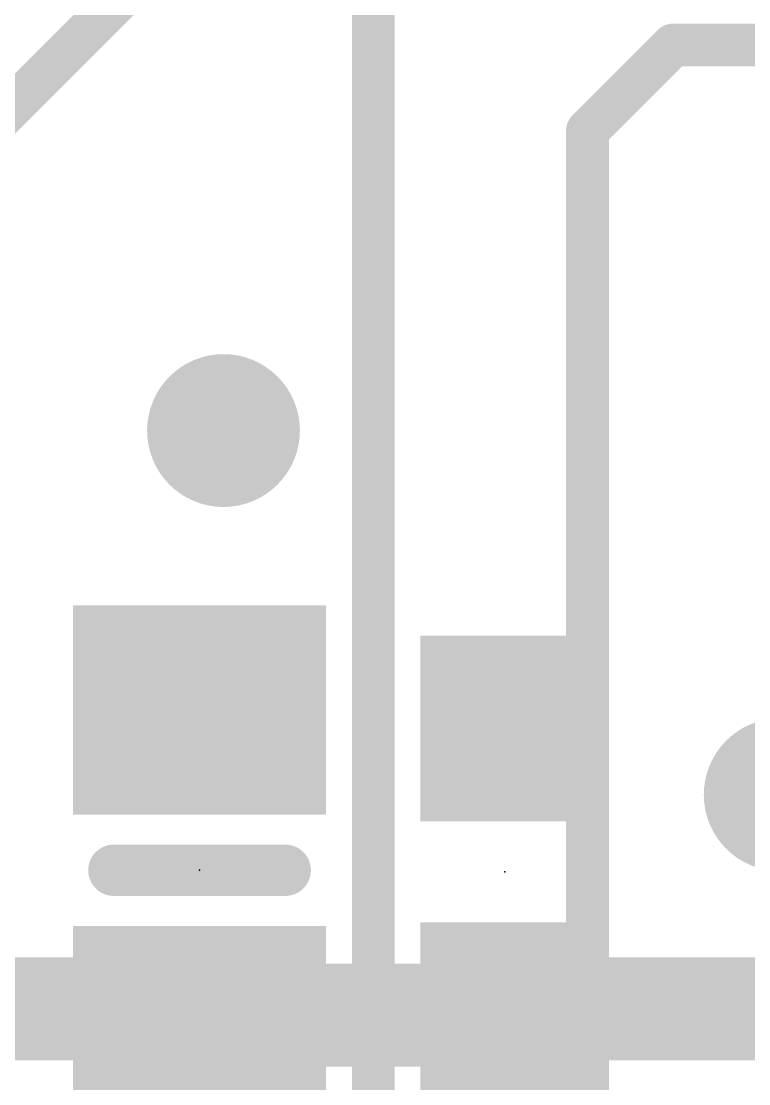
# Model space of a CAD drawing. Extents: x -0.1 to 50.9, y -0.1 to 23.
# Drawn here: x 8.07 to 12.39, y 7.3 to 13.6 of the extents above; entities that cross this region are included whole.
import ezdxf

# ---------------------------------------------------------------- set-up
doc = ezdxf.new("R2010")
doc.units = 0
for name, color, linetype in [('1', 12, 'CONTINUOUS'), ('16', 132, 'CONTINUOUS'), ('18', 110, 'CONTINUOUS'), ('21', 40, 'CONTINUOUS'), ('23', 40, 'CONTINUOUS')]:
    doc.layers.add(name, color=color, linetype=linetype)

# ---------------------------------------------------------------- blocks, each defined once
blk = doc.blocks.new('RECT')
blk.add_solid([(-0.5, -0.5), (0.5, -0.5), (-0.5, 0.5), (0.5, 0.5)])
blk = doc.blocks.new('ROUNDV')
at = {"const_width": 0.5}
blk.add_lwpolyline([(0, -0.25, 1), (0, 0.25, 1), (0, -0.25)], format="xyb", dxfattribs=at)

msp = doc.modelspace()

# ---------------------------------------------------------------- linework, layer by layer
at = {"layer": '1'}
for points, const_width in [([(9.271, 14.351), (2.54, 7.62)], 0.254), ([(9.129, 7.747), (6.985, 7.747)], 0.6096), ([(9.129, 7.747), (9.129, 7.619)], 0.6096), ([(9.129, 7.71), (10.939, 7.71)], 0.6096), ([(9.129, 7.71), (9.129, 7.619)], 0.6096), ([(16.129, 7.747), (10.939, 7.747)], 0.6096), ([(10.939, 7.747), (10.939, 7.71)], 0.6096)]:
    msp.add_lwpolyline(points, dxfattribs=dict(at, const_width=const_width))
at = {"layer": '1', "const_width": 0.3048}
for points in [[(9.2814, 7.747, 1), (8.9766, 7.747)], [(9.129, 7.8624, 1), (9.129, 7.5576)], [(9.2814, 7.71, 1), (8.9766, 7.71)], [(9.129, 7.5946, 1), (9.129, 7.8994)], [(10.939, 7.8994, 1), (10.939, 7.5946)], [(11.0914, 7.747, 1), (10.7866, 7.747)], [(10.939, 7.5576, 1), (10.939, 7.8624)], [(10.7866, 7.71, 1), (11.0914, 7.71)], [(8.9766, 7.619, 1), (9.2814, 7.619)], [(8.9766, 7.619, 1), (9.2814, 7.619)]]:
    msp.add_lwpolyline(points, format="xyb", dxfattribs=at)
at = {"layer": '16', "const_width": 0.254}
for points in [[(10.16, 15.24), (10.16, 3.302)], [(11.43, 12.954), (11.938, 13.462)], [(18.034, 13.462), (11.938, 13.462)], [(11.43, 3.81), (11.43, 12.954)]]:
    msp.add_lwpolyline(points, dxfattribs=at)
at = {"layer": '16', "const_width": 0.127}
for points in [[(11.938, 13.5255, 1), (11.938, 13.3985)], [(11.9829, 13.4171, 1), (11.8931, 13.5069)], [(11.4935, 12.954, 1), (11.3665, 12.954)], [(11.3851, 12.9989, 1), (11.4749, 12.9091)]]:
    msp.add_lwpolyline(points, format="xyb", dxfattribs=at)
at = {"layer": '21', "const_width": 0.3048}
msp.add_lwpolyline([(8.621, 8.569), (9.637, 8.569)], dxfattribs=at)
at = {"layer": '21', "const_width": 0.1524}
for points in [[(8.621, 8.6452, 1), (8.621, 8.4928)], [(9.637, 8.4928, 1), (9.637, 8.6452)]]:
    msp.add_lwpolyline(points, format="xyb", dxfattribs=at)
at = {"layer": '23'}
for p in [(9.129, 8.569), (10.939, 8.56)]:
    msp.add_point(p, dxfattribs=at)

# ---------------------------------------------------------------- block references
at = {"layer": '1', "xscale": 1.24, "yscale": 1.5, "rotation": 90}
for p in [(9.129, 9.519), (9.129, 7.619)]:
    msp.add_blockref('RECT', p, dxfattribs=at)
at = {"layer": '1', "xscale": 1.1, "rotation": 90}
for p in [(10.939, 9.41), (10.939, 7.71)]:
    msp.add_blockref('RECT', p, dxfattribs=at)
at = {"layer": '18', "xscale": 0.9064, "yscale": 0.9064}
for p in [(9.271, 11.176), (9.271, 11.176), (12.573, 9.017), (12.573, 9.017)]:
    msp.add_blockref('ROUNDV', p, dxfattribs=at)

doc.saveas('drawing.dxf')
